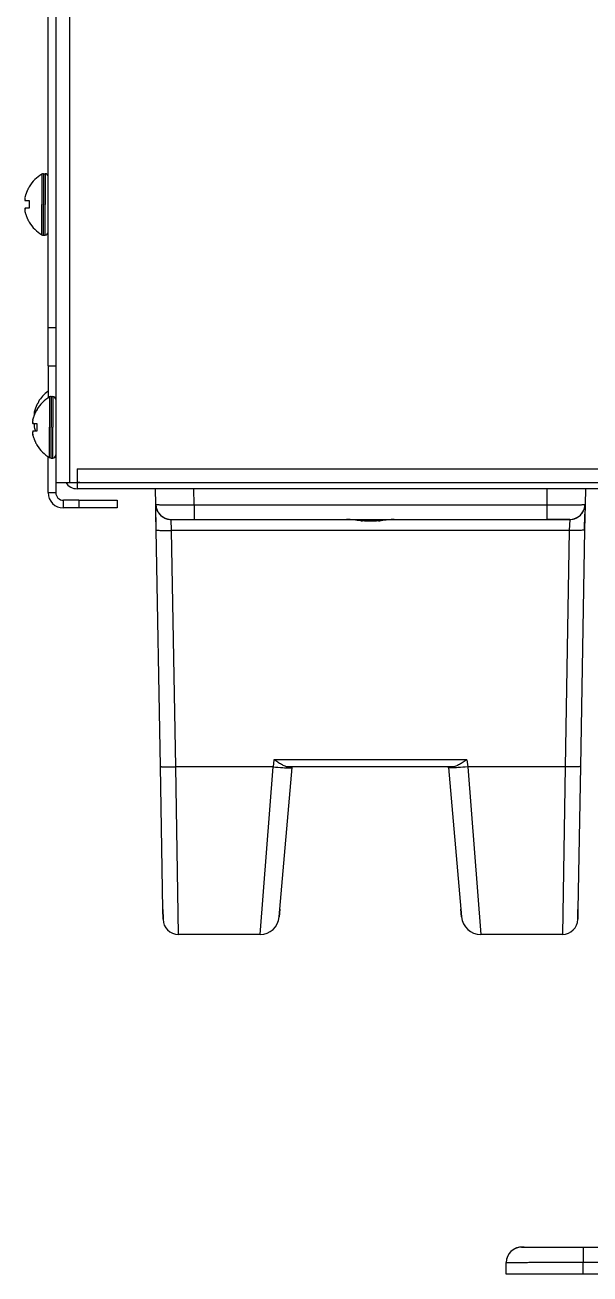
# Model space of a CAD drawing. Header units: millimetres. Extents: x -1584 to 3730, y -1918 to 2655.
# Drawn here: x 1566.2 to 1639.8, y -240.2 to -77.6 of the extents above; entities that cross this region are included whole.
import ezdxf

# ---------------------------------------------------------------- set-up
doc = ezdxf.new("R2010")
doc.units = ezdxf.units.MM
doc.header["$LTSCALE"] = 65.395
doc.layers.get('0').update_dxf_attribs({"linetype": 'CONTINUOUS'})
doc.layers.add('ASSI', color=7, linetype='CONTINUOUS')
doc.layers.add('GEOM', color=7, linetype='CONTINUOUS')

msp = doc.modelspace()

# ---------------------------------------------------------------- linework, layer by layer
at = {"linetype": 'Continuous'}
for p, q in [((1566.75, -98.65), (1566.78, -98.65)), ((1566.23, -100.45), (1566.78, -100.45)), ((1566.78, -101.45), (1566.23, -101.45)), ((1566.78, -103.25), (1566.75, -103.25)), ((1567.95, -126.65), (1567.98, -126.65)), ((1567.75, -127.65), (1567.78, -127.65)), ((1567.23, -129.45), (1567.78, -129.45)), ((1567.78, -130.45), (1567.23, -130.45)), ((1567.78, -132.25), (1567.75, -132.25))]:
    msp.add_line(p, q, dxfattribs=at)
for centre, radius, start, end in [((1570.82, -101.13), 4.73, 155.4278, 156.6825), ((1570.82, -101.13), 4.74, 154.4598, 155.4278), ((1570.83, -101.13), 4.74, 153.3188, 154.4598), ((1570.83, -101.13), 4.75, 151.9926, 153.3187), ((1570.83, -101.13), 4.75, 151.0316, 151.9926), ((1570.84, -101.14), 4.75, 148.4659, 151.0313), ((1568.2, -100.2), 1.98, 174.8627, 175.7144), ((1568.19, -100.2), 1.97, 175.714, 176.9766), ((1568.18, -100.2), 1.96, 176.9771, 178.0037), ((1568.17, -100.2), 1.95, 178.0037, 179.0738), ((1568.17, -100.2), 1.95, 179.0741, 180.1995), ((1568.17, -100.2), 1.95, 180.1995, 181.1541), ((1568.17, -100.2), 1.95, 181.1545, 182.3767), ((1568.18, -100.2), 1.96, 182.3765, 183.2159), ((1568.19, -100.2), 1.97, 183.2167, 184.6016), ((1568.2, -100.2), 1.98, 184.6009, 185.2558), ((1570.73, -101.1), 4.64, 163.6036, 165.6824), ((1568.22, -100.2), 2.01, 172.7256, 174.8598), ((1568.22, -100.2), 2.01, 185.2585, 187.2741), ((1570.76, -101.11), 4.67, 162.6228, 163.6051), ((1570.77, -101.11), 4.68, 161.535, 162.6227), ((1570.79, -101.12), 4.7, 159.4813, 161.5344), ((1570.8, -101.12), 4.72, 158.9977, 159.4819), ((1570.81, -101.12), 4.72, 157.4524, 158.9975), ((1570.82, -101.13), 4.73, 156.6826, 157.4526), ((1570.54, -100.95), 3.79, 172.4013, 179.9911), ((1568.2, -101.7), 1.98, 174.7442, 175.3991), ((1568.19, -101.7), 1.97, 175.3984, 176.7833), ((1568.18, -101.7), 1.96, 176.7841, 177.6235), ((1568.17, -101.7), 1.96, 177.6234, 178.8455), ((1568.17, -101.7), 1.95, 178.8459, 179.8005), ((1568.17, -101.7), 1.95, 179.8006, 180.9258), ((1568.17, -101.7), 1.95, 180.9261, 181.9964), ((1568.18, -101.7), 1.96, 181.9964, 183.0228), ((1568.19, -101.7), 1.97, 183.0233, 184.286), ((1568.2, -101.7), 1.98, 184.2856, 185.1372), ((1568.22, -101.7), 2.01, 172.7259, 174.7415), ((1568.22, -101.7), 2.01, 185.1401, 187.2744), ((1570.73, -100.8), 4.64, 194.3176, 196.3964), ((1570.76, -100.79), 4.67, 196.3949, 197.3772), ((1570.77, -100.79), 4.68, 197.3773, 198.465), ((1570.79, -100.78), 4.7, 198.4656, 200.5187), ((1570.54, -100.95), 3.79, 180.0089, 187.5987), ((1570.8, -100.78), 4.72, 200.5181, 201.0023), ((1570.81, -100.78), 4.72, 201.0025, 202.5476), ((1570.82, -100.77), 4.73, 202.5474, 203.3174), ((1570.82, -100.77), 4.73, 203.3175, 204.5722), ((1570.82, -100.77), 4.74, 204.5722, 205.5402), ((1570.83, -100.77), 4.74, 205.5402, 206.6812), ((1570.83, -100.77), 4.75, 206.6813, 208.0074), ((1570.83, -100.77), 4.75, 208.0074, 208.9684), ((1570.84, -100.76), 4.75, 208.9687, 211.5341), ((1572.04, -129.14), 4.75, 148.4659, 151.0313), ((1571.81, -130.12), 4.72, 157.4524, 158.9975), ((1569.4, -128.2), 1.98, 174.8627, 175.7144), ((1569.39, -128.2), 1.97, 175.714, 176.9766), ((1569.38, -128.2), 1.96, 176.9771, 178.0037), ((1569.37, -128.2), 1.95, 178.0037, 179.0738), ((1569.37, -128.2), 1.95, 179.0741, 180.1995), ((1569.37, -128.2), 1.95, 180.1995, 181.1541), ((1569.37, -128.2), 1.95, 181.1545, 182.3767), ((1569.38, -128.2), 1.96, 182.3765, 183.2159), ((1569.39, -128.2), 1.97, 183.2167, 184.6016), ((1569.4, -128.2), 1.98, 184.6007, 184.8705), ((1571.93, -129.1), 4.64, 163.6036, 165.6824), ((1569.42, -128.2), 2.01, 172.7256, 174.8598), ((1571.82, -130.13), 4.73, 156.6826, 157.4526), ((1571.82, -130.13), 4.73, 155.4278, 156.6825), ((1571.96, -129.11), 4.67, 162.6228, 163.6051), ((1571.97, -129.11), 4.68, 161.535, 162.6227), ((1571.82, -130.13), 4.74, 154.4598, 155.4278), ((1571.99, -129.12), 4.7, 159.4813, 161.5344), ((1571.83, -130.13), 4.74, 153.3188, 154.4598), ((1572, -129.12), 4.72, 158.9977, 159.4819), ((1571.83, -130.13), 4.75, 151.9926, 153.3187), ((1572.01, -129.12), 4.72, 157.4524, 158.9975), ((1571.83, -130.13), 4.75, 151.0316, 151.9926), ((1572.02, -129.13), 4.73, 156.6826, 157.4526), ((1572.02, -129.13), 4.73, 155.4278, 156.6825), ((1571.84, -130.14), 4.75, 148.4659, 151.0313), ((1572.02, -129.13), 4.74, 154.4598, 155.4278), ((1572.03, -129.13), 4.74, 153.3188, 154.4598), ((1572.03, -129.13), 4.75, 151.9926, 153.3187), ((1572.03, -129.13), 4.75, 151.0316, 151.9926), ((1569.2, -129.2), 1.98, 174.8627, 175.7144), ((1569.19, -129.2), 1.97, 175.714, 176.9766), ((1569.18, -129.2), 1.96, 176.9771, 178.0037), ((1569.17, -129.2), 1.95, 178.0037, 179.0738), ((1569.17, -129.2), 1.95, 179.0741, 180.1995), ((1569.17, -129.2), 1.95, 180.1995, 181.1541), ((1569.17, -129.2), 1.95, 181.1545, 182.3767), ((1569.18, -129.2), 1.96, 182.3765, 183.2159), ((1569.19, -129.2), 1.97, 183.2167, 184.6016), ((1569.2, -129.2), 1.98, 184.6009, 185.2558), ((1571.73, -130.1), 4.64, 163.6036, 165.6824), ((1569.22, -129.2), 2.01, 172.7256, 174.8598), ((1569.22, -129.2), 2.01, 185.2585, 187.2741), ((1571.76, -130.11), 4.67, 162.6228, 163.6051), ((1571.77, -130.11), 4.68, 161.535, 162.6227), ((1571.79, -130.12), 4.7, 159.4813, 161.5344), ((1571.8, -130.12), 4.72, 158.9977, 159.4819), ((1569.4, -129.7), 1.98, 174.7442, 175.3991), ((1569.39, -129.7), 1.97, 175.3984, 176.7833), ((1569.38, -129.7), 1.96, 176.7841, 177.6235), ((1569.37, -129.7), 1.96, 177.6234, 178.8455), ((1569.37, -129.7), 1.95, 178.8459, 179.8005), ((1569.37, -129.7), 1.95, 179.8006, 180.9258), ((1569.37, -129.7), 1.95, 180.9261, 181.9964), ((1569.38, -129.7), 1.96, 181.9964, 183.0228), ((1569.39, -129.7), 1.97, 183.0233, 184.286), ((1569.4, -129.7), 1.98, 184.2856, 185.1372), ((1569.42, -129.7), 2.01, 172.7259, 174.7415), ((1569.42, -129.7), 2.01, 185.1401, 187.2744), ((1571.93, -128.8), 4.64, 194.3176, 196.3964), ((1571.54, -129.95), 3.79, 172.4013, 179.9911), ((1571.54, -129.95), 3.79, 180.0089, 187.5987), ((1569.2, -130.7), 1.98, 174.7442, 175.3991), ((1569.19, -130.7), 1.97, 175.3984, 176.7833), ((1569.18, -130.7), 1.96, 176.7841, 177.6235), ((1569.17, -130.7), 1.96, 177.6234, 178.8455), ((1569.17, -130.7), 1.95, 178.8459, 179.8005), ((1569.17, -130.7), 1.95, 179.8006, 180.9258), ((1569.17, -130.7), 1.95, 180.9261, 181.9964), ((1569.18, -130.7), 1.96, 181.9964, 183.0228), ((1569.19, -130.7), 1.97, 183.0233, 184.286), ((1569.2, -130.7), 1.98, 184.2856, 185.1372), ((1569.22, -130.7), 2.01, 172.7259, 174.7415), ((1569.22, -130.7), 2.01, 185.1401, 187.2744), ((1571.73, -129.8), 4.64, 194.3176, 196.3964), ((1571.76, -129.79), 4.67, 196.3949, 197.3772), ((1571.77, -129.79), 4.68, 197.3773, 198.465), ((1571.79, -129.78), 4.7, 198.4656, 200.5187), ((1571.8, -129.78), 4.72, 200.5181, 201.0023), ((1571.81, -129.78), 4.72, 201.0025, 202.5476), ((1571.82, -129.77), 4.73, 202.5474, 203.3174), ((1571.82, -129.77), 4.73, 203.3175, 204.5722), ((1571.96, -128.79), 4.67, 196.3949, 197.3772), ((1571.97, -128.79), 4.68, 197.3773, 198.465), ((1571.99, -128.78), 4.7, 198.4656, 200.5187), ((1572, -128.78), 4.71, 200.5181, 200.7491), ((1571.82, -129.77), 4.74, 204.5722, 205.5402), ((1571.83, -129.77), 4.74, 205.5402, 206.6812), ((1571.83, -129.77), 4.75, 206.6813, 208.0074), ((1571.83, -129.77), 4.75, 208.0074, 208.9684), ((1571.84, -129.76), 4.75, 208.9687, 211.5341)]:
    msp.add_arc(centre, radius, start, end, dxfattribs=at)
at = {"layer": 'ASSI', "linetype": 'Continuous'}
for p, q in [((1568.43, -97), (1568.43, -100.95)), ((1568.63, -96.95), (1568.83, -96.95)), ((1568.63, -96.95), (1568.63, -100.95)), ((1568.83, -96.95), (1568.83, -100.95)), ((1568.43, -104.9), (1568.43, -100.95)), ((1568.63, -104.95), (1568.63, -100.95)), ((1568.83, -104.95), (1568.83, -100.95)), ((1568.63, -104.95), (1568.83, -104.95)), ((1569.43, -126), (1569.43, -129.95)), ((1569.63, -125.95), (1569.83, -125.95)), ((1569.63, -125.95), (1569.63, -129.95)), ((1569.83, -125.95), (1569.83, -129.95)), ((1569.43, -133.9), (1569.43, -129.95)), ((1569.63, -133.95), (1569.63, -129.95)), ((1569.83, -133.95), (1569.83, -129.95)), ((1569.63, -133.95), (1569.83, -133.95))]:
    msp.add_line(p, q, dxfattribs=at)
for centre, radius, start, end in [((1570.85, -101.15), 4.8, 120.3012, 148.4026), ((1568.63, -97.35), 0.4, 90, 120.3012), ((1568.83, -97.35), 0.4, 0, 90), ((1570.85, -101.15), 4.8, 148.4026, 148.5421), ((1570.85, -100.75), 4.8, 211.4579, 211.5974), ((1570.85, -100.75), 4.8, 211.5974, 239.6988), ((1568.63, -104.55), 0.4, 239.6988, 270), ((1568.83, -104.55), 0.4, 270, 360), ((1571.85, -130.15), 4.8, 120.3012, 148.4026), ((1572.05, -129.15), 4.8, 126.1752, 148.4026), ((1572.05, -129.15), 4.8, 148.4026, 148.5421), ((1569.63, -126.35), 0.4, 90, 120.3012), ((1569.83, -126.35), 0.4, 0, 90), ((1571.85, -130.15), 4.8, 148.4026, 148.5421), ((1571.85, -129.75), 4.8, 211.4579, 211.5974), ((1571.85, -129.75), 4.8, 211.5974, 239.6988), ((1569.63, -133.55), 0.4, 239.6988, 270), ((1569.83, -133.55), 0.4, 270, 360)]:
    msp.add_arc(centre, radius, start, end, dxfattribs=at)
at = {"layer": 'GEOM', "linetype": 'Continuous'}
for p, q in [((1570.23, 982.35), (1570.23, -137.15)), ((1572.03, 970.4), (1572.03, -137.15)), ((1569.23, -116.95), (1569.23, 61.65)), ((1569.23, -121.95), (1569.23, -116.95)), ((1569.23, -116.95), (1570.23, -116.95)), ((1569.23, -121.95), (1569.23, -126.15)), ((1569.23, -121.95), (1570.23, -121.95)), ((1569.23, -138.45), (1569.23, -133.75)), ((1573.03, -135.35), (1573.03, -137.13)), ((1573.03, -135.35), (2331.43, -135.35)), ((1570.23, -137.15), (1570.23, -138.45)), ((1570.23, -137.15), (1571.03, -137.15)), ((1571.03, -137.15), (1572.03, -137.15)), ((1572.03, -137.15), (1573.03, -137.15)), ((1573.03, -137.13), (1573.03, -137.15)), ((1573.38, -137.15), (1573.03, -137.15)), ((1573.03, -137.15), (1573.03, -137.95)), ((2331.96, -137.95), (1573.03, -137.95)), ((1573.38, -137.15), (1642.93, -137.15)), ((1583.27, -139.98), (1583.23, -137.95)), ((1588.26, -140.05), (1588.23, -137.95)), ((1634.23, -137.95), (1634.2, -140.05)), ((1639.23, -137.95), (1639.19, -139.98)), ((1569.23, -138.45), (1570.23, -138.45)), ((1571.23, -140.45), (1571.23, -139.45)), ((1573.23, -139.45), (1571.23, -139.45)), ((1573.23, -139.45), (1573.23, -140.45)), ((1573.23, -139.45), (1578.23, -139.45)), ((1578.23, -139.45), (1578.23, -140.45)), ((1578.23, -139.45), (1578.23, -140.45)), ((1573.23, -140.45), (1571.23, -140.45)), ((1578.23, -140.45), (1573.23, -140.45)), ((1583.32, -143.3), (1583.27, -139.98)), ((1583.32, -143.3), (1583.29, -141.27)), ((1588.26, -140.05), (1634.2, -140.05)), ((1588.26, -140.05), (1588.26, -141.95)), ((1634.2, -140.05), (1634.2, -141.95)), ((1639.19, -139.98), (1639.14, -143.3)), ((1639.14, -143.3), (1639.17, -141.27)), ((1585.27, -141.95), (1588.26, -141.95)), ((1585.32, -143.37), (1585.27, -141.95)), ((1588.26, -141.95), (1606.36, -141.95)), ((1606.36, -141.95), (1610.2, -141.95)), ((1612.26, -141.95), (1616.23, -141.95)), ((1616.23, -141.95), (1634.2, -141.95)), ((1634.2, -141.95), (1637.19, -141.95)), ((1637.19, -141.95), (1634.2, -141.95)), ((1637.19, -141.95), (1637.14, -143.37)), ((1583.86, -174.08), (1583.32, -143.3)), ((1585.86, -174.15), (1585.32, -143.37)), ((1637.14, -143.37), (1585.32, -143.37)), ((1637.14, -143.37), (1636.6, -174.15)), ((1639.14, -143.3), (1638.6, -174.08)), ((1598.65, -173.21), (1598.56, -174.15)), ((1623.81, -173.21), (1598.65, -173.21)), ((1623.81, -173.21), (1623.9, -174.15)), ((1584.19, -192.71), (1583.86, -174.08)), ((1586.21, -195.95), (1585.86, -174.15)), ((1598.56, -174.15), (1585.86, -174.15)), ((1596.86, -195.95), (1598.56, -174.15)), ((1599.44, -192.66), (1601.05, -174.24)), ((1600.69, -174.15), (1600.53, -174.15)), ((1600.69, -174.15), (1600.53, -174.15)), ((1601.06, -174.15), (1600.69, -174.15)), ((1601.06, -174.15), (1600.69, -174.15)), ((1601.05, -174.24), (1601.06, -174.15)), ((1621.4, -174.15), (1601.06, -174.15)), ((1621.4, -174.15), (1601.06, -174.15)), ((1621.76, -174.15), (1621.4, -174.15)), ((1621.4, -174.15), (1621.4, -174.24)), ((1621.76, -174.15), (1621.4, -174.15)), ((1621.4, -174.24), (1623.02, -192.67)), ((1621.93, -174.15), (1621.76, -174.15)), ((1621.93, -174.15), (1621.76, -174.15)), ((1636.6, -174.15), (1623.9, -174.15)), ((1623.9, -174.15), (1625.6, -195.95)), ((1636.6, -174.15), (1636.25, -195.95)), ((1638.6, -174.08), (1638.27, -192.71)), ((1584.19, -192.71), (1584.21, -193.98)), ((1584.21, -193.98), (1584.19, -192.71)), ((1599.36, -193.67), (1599.44, -192.66)), ((1599.44, -192.67), (1599.36, -193.67)), ((1623.1, -193.67), (1623.02, -192.66)), ((1623.02, -192.67), (1623.1, -193.67)), ((1638.27, -192.71), (1638.25, -193.98)), ((1638.25, -193.98), (1638.27, -192.71)), ((1596.87, -195.95), (1586.21, -195.95)), ((1636.25, -195.95), (1625.59, -195.95)), ((1630.93, -236.65), (1638.93, -236.65)), ((1631.25, -236.65), (1630.93, -236.65)), ((1631.25, -236.65), (1631.88, -236.65)), ((1638.93, -236.65), (1662.9, -236.65)), ((1638.93, -236.65), (1703.93, -236.65)), ((1638.93, -236.65), (1638.93, -238.62)), ((1628.93, -240.15), (1628.93, -238.65)), ((1628.93, -240.15), (1628.93, -238.65)), ((1638.93, -240.15), (1638.93, -238.62)), ((1638.93, -238.62), (1703.93, -238.62)), ((1638.93, -240.15), (1628.93, -240.15)), ((1703.93, -240.15), (1638.93, -240.15))]:
    msp.add_line(p, q, dxfattribs=at)
for points in [[(1610.2, -141.95), (1610.44, -141.95), (1610.98, -141.95), (1611.23, -141.95)], [(1611.23, -141.95), (1611.45, -141.95), (1612, -141.95), (1612.26, -141.95)]]:
    msp.add_lwpolyline(points, dxfattribs=at)
for centre, radius, start, end in [((1573.03, -136.15), 1.8, 213.7972, 270), ((1573.38, -134.41), 2.74, 262.7051, 269.9741), ((1571.23, -138.45), 2, 180, 270), ((1571.23, -138.45), 1, 180, 270), ((1585.27, -139.95), 2, 181, 198.8), ((1585.27, -139.95), 2, 181, 269.9997), ((1585.27, -139.95), 2, 198.8, 205.4978), ((1585.27, -139.95), 2, 205.4978, 216.6), ((1585.27, -139.95), 2, 216.6, 225.1619), ((1585.27, -139.95), 2, 225.1619, 234.4), ((1637.19, -139.95), 2, 270, 359), ((1637.19, -139.95), 2, 305.6007, 314.1737), ((1637.19, -139.95), 2, 314.1737, 323.401), ((1637.19, -139.95), 2, 323.401, 333.8552), ((1637.19, -139.95), 2, 333.8552, 341.2012), ((1637.19, -139.95), 2, 341.2012, 359.0015), ((1585.27, -139.95), 2, 234.4, 244.8452), ((1585.27, -139.95), 2, 244.8452, 252.2), ((1585.27, -139.95), 2, 252.2, 270), ((1611.75, -124.51), 17.7, 264.3054, 264.9034), ((1610.52, -122.55), 19.66, 275.1321, 276.138), ((1637.19, -139.95), 2, 270, 287.8004), ((1637.19, -139.95), 2, 287.8004, 294.5112), ((1637.19, -139.95), 2, 294.5112, 305.6007), ((1586.21, -193.95), 2, 181, 270), ((1596.86, -193.45), 2.5, 270, 355), ((1625.6, -193.45), 2.5, 185, 270), ((1636.25, -193.95), 2, 270, 359), ((1630.93, -238.65), 2, 90.0002, 180), ((1630.93, -238.65), 2, 129.5802, 140.4198), ((1630.93, -238.65), 2, 123.4498, 129.5802), ((1630.93, -238.65), 2, 111.9872, 123.4498), ((1630.93, -238.65), 2, 106.682, 111.9872), ((1630.93, -238.65), 2, 90, 106.682), ((1630.93, -238.65), 2, 163.318, 180), ((1630.93, -238.65), 2, 158.0128, 163.318), ((1630.93, -238.65), 2, 146.5502, 158.0128), ((1630.93, -238.65), 2, 140.4198, 146.5502)]:
    msp.add_arc(centre, radius, start, end, dxfattribs=at)
for points, knots in [([(1583.27, -139.98), (1583.27, -139.99), (1583.31, -140), (1583.37, -140.01), (1583.5, -140.01), (1583.66, -140.02), (1583.87, -140.03), (1584.12, -140.04), (1584.41, -140.04), (1584.87, -140.05), (1585.52, -140.06), (1586.37, -140.06), (1587.3, -140.06), (1587.94, -140.06), (1588.26, -140.05)], [0, 0, 0, 0, 0.00525, 0.01978, 0.043689, 0.076767, 0.118722, 0.169143, 0.227565, 0.293413, 0.444827, 0.617579, 0.805037, 1, 1, 1, 1]), ([(1634.2, -140.05), (1634.52, -140.06), (1635.16, -140.06), (1636.08, -140.06), (1636.94, -140.06), (1637.59, -140.05), (1638.05, -140.04), (1638.34, -140.04), (1638.59, -140.03), (1638.8, -140.02), (1638.96, -140.01), (1639.09, -140.01), (1639.15, -140), (1639.19, -139.99), (1639.19, -139.98)], [0, 0, 0, 0, 0.194963, 0.382421, 0.555173, 0.706587, 0.772435, 0.830857, 0.881278, 0.923233, 0.956311, 0.98022, 0.99475, 1, 1, 1, 1]), ([(1610, -142.12), (1609.68, -142.09), (1609.05, -142.01), (1608.43, -141.95), (1608.13, -141.95)], [0, 0, 0, 0, 0.516237, 1, 1, 1, 1]), ([(1610.2, -141.95), (1610.28, -141.95), (1610.63, -141.95), (1610.97, -141.94), (1611.23, -141.94)], [0, 0, 0, 0, 0.245786, 1, 1, 1, 1]), ([(1611.23, -141.94), (1611.32, -141.94), (1611.66, -141.95), (1612, -141.95), (1612.26, -141.95)], [0, 0, 0, 0, 0.252922, 1, 1, 1, 1]), ([(1614.33, -141.95), (1614.06, -141.95), (1613.48, -142), (1612.92, -142.07), (1612.62, -142.1)], [0, 0, 0, 0, 0.484316, 1, 1, 1, 1]), ([(1583.32, -143.3), (1583.32, -143.31), (1583.34, -143.32), (1583.39, -143.33), (1583.5, -143.34), (1583.68, -143.36), (1583.93, -143.37), (1584.23, -143.37), (1584.7, -143.38), (1585.07, -143.38), (1585.32, -143.37)], [0, 0, 0, 0, 0.007007, 0.022204, 0.079649, 0.172027, 0.296053, 0.44694, 0.619028, 1, 1, 1, 1]), ([(1639.14, -143.3), (1639.14, -143.31), (1639.12, -143.32), (1639.07, -143.33), (1638.96, -143.34), (1638.78, -143.36), (1638.53, -143.37), (1638.23, -143.37), (1637.76, -143.38), (1637.39, -143.38), (1637.14, -143.37)], [0, 0, 0, 0, 0.007007, 0.022204, 0.079649, 0.172027, 0.296053, 0.44694, 0.619028, 1, 1, 1, 1]), ([(1600.53, -174.15), (1600.38, -174.15), (1600.07, -174.06), (1599.62, -173.83), (1599.14, -173.53), (1598.81, -173.32), (1598.65, -173.21)], [0, 0, 0, 0, 0.201194, 0.446141, 0.71698, 1, 1, 1, 1]), ([(1623.81, -173.21), (1623.65, -173.32), (1623.32, -173.53), (1622.84, -173.83), (1622.39, -174.06), (1622.07, -174.15), (1621.93, -174.15)], [0, 0, 0, 0, 0.28302, 0.553859, 0.798807, 1, 1, 1, 1]), ([(1583.86, -174.08), (1583.86, -174.09), (1583.88, -174.1), (1583.92, -174.11), (1584.04, -174.13), (1584.22, -174.14), (1584.47, -174.15), (1584.76, -174.16), (1585.24, -174.16), (1585.61, -174.16), (1585.86, -174.15)], [0, 0, 0, 0, 0.007007, 0.022204, 0.079649, 0.172027, 0.296053, 0.44694, 0.619028, 1, 1, 1, 1]), ([(1598.56, -174.15), (1598.98, -174.19), (1599.69, -174.24), (1600.41, -174.28), (1600.72, -174.28)], [0, 0, 0, 0, 0.577348, 1, 1, 1, 1]), ([(1600.72, -174.28), (1600.74, -174.28), (1600.83, -174.28), (1600.91, -174.27), (1600.97, -174.27)], [0, 0, 0, 0, 0.307707, 1, 1, 1, 1]), ([(1600.97, -174.27), (1600.99, -174.26), (1601.01, -174.26), (1601.05, -174.25), (1601.05, -174.24)], [0, 0, 0, 0, 0.70665, 1, 1, 1, 1]), ([(1621.49, -174.27), (1621.47, -174.26), (1621.45, -174.26), (1621.41, -174.25), (1621.4, -174.24)], [0, 0, 0, 0, 0.70665, 1, 1, 1, 1]), ([(1621.74, -174.28), (1621.72, -174.28), (1621.63, -174.28), (1621.55, -174.27), (1621.49, -174.27)], [0, 0, 0, 0, 0.307707, 1, 1, 1, 1]), ([(1623.9, -174.15), (1623.48, -174.19), (1622.76, -174.24), (1622.05, -174.28), (1621.74, -174.28)], [0, 0, 0, 0, 0.577348, 1, 1, 1, 1]), ([(1638.6, -174.08), (1638.6, -174.09), (1638.58, -174.1), (1638.54, -174.11), (1638.42, -174.13), (1638.24, -174.14), (1637.99, -174.15), (1637.7, -174.16), (1637.22, -174.16), (1636.85, -174.16), (1636.6, -174.15)], [0, 0, 0, 0, 0.007007, 0.022204, 0.079649, 0.172027, 0.296053, 0.44694, 0.619028, 1, 1, 1, 1]), ([(1628.93, -238.65), (1628.93, -238.65), (1628.94, -238.65), (1628.94, -238.65), (1628.96, -238.65), (1628.99, -238.65), (1629.05, -238.64), (1629.13, -238.64), (1629.24, -238.64), (1629.37, -238.64), (1629.52, -238.64), (1629.77, -238.64), (1630.14, -238.63), (1630.64, -238.63), (1631.22, -238.63), (1631.88, -238.63), (1632.61, -238.62), (1633.69, -238.62), (1635.15, -238.62), (1637, -238.62), (1638.28, -238.62), (1638.93, -238.62)], [0, 0, 0, 0, 0.000314, 0.001223, 0.002731, 0.004838, 0.010846, 0.019237, 0.029992, 0.043082, 0.058476, 0.076141, 0.118095, 0.168544, 0.226998, 0.2929, 0.365608, 0.444429, 0.617316, 0.804901, 1, 1, 1, 1])]:
    msp.add_open_spline(points, degree=3, knots=knots, dxfattribs=at)
for points in [[(1611.23, -142.19), (1610.88, -142.19), (1610.53, -142.17), (1610.18, -142.14)], [(1612.28, -142.14), (1611.93, -142.17), (1611.58, -142.19), (1611.23, -142.19)]]:
    msp.add_open_spline(points, degree=3, dxfattribs=at)

doc.saveas('drawing.dxf')
